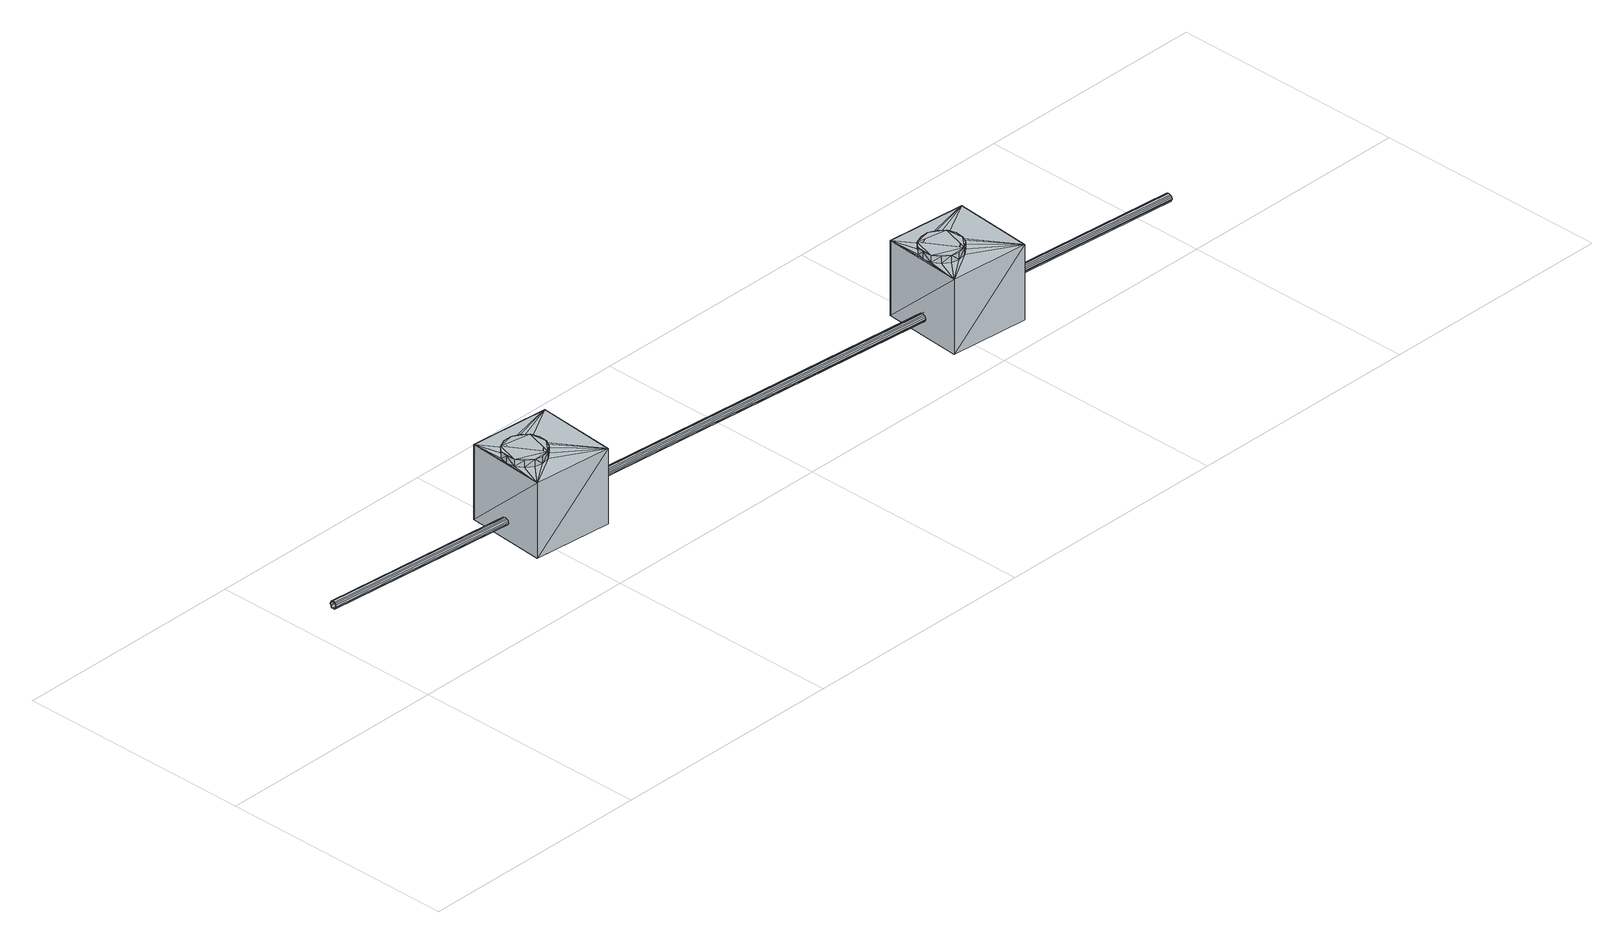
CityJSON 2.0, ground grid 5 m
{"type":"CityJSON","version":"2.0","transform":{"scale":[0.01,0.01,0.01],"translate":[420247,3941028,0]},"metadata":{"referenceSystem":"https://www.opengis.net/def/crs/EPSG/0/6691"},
"CityObjects":{
"object1":{"type":"GenericCityObject","attributes":{"function":"5500","DmGeometricAttribute.dmCode":"0001","occupierType":"500","year":1986,"depth":1.3},"geometry":[{"type":"MultiSurface","lod":"3","boundaries":[[[0,1,2,3]],[[1,4,5,2]],[[4,6,7,5]],[[6,8,9,7]],[[8,10,11,9]],[[10,12,13,11]],[[12,14,15,13]],[[14,16,17,15]],[[16,18,17]],[[18,19,20]],[[19,21,22,23]],[[21,24,25,22]],[[24,26,27,25]],[[26,28,29,27]],[[28,30,31,29]],[[30,0,3,31]],[[32,33,34,35]],[[33,36,37,34]],[[36,38,39,37]],[[38,40,41,39]],[[40,42,41]],[[42,43,44,45]],[[43,46,47,44]],[[46,48,49,47]],[[48,50,51,49]],[[50,52,53,51]],[[52,54,55,53]],[[54,56,55]],[[56,57,58,59]],[[57,60,61,58]],[[60,62,61]],[[62,32,35,63]],[[58,61,5]],[[10,54,52,12]],[[8,56,54,10]],[[6,57,56,8]],[[4,60,57,6]],[[1,62,60,4]],[[0,32,62,1]],[[30,33,32,0]],[[36,33,30]],[[26,38,36,28]],[[24,40,38,26]],[[21,42,40,24]],[[43,42,21]],[[18,46,43,19]],[[16,48,46,18]],[[14,50,48,16]],[[12,52,50,14]],[[34,31,3,35]],[[2,5,61,63]],[[3,2,63,35]],[[37,29,31,34]],[[39,27,29,37]],[[41,25,27,39]],[[45,22,25,41]],[[44,23,22,45]],[[47,20,23,44]],[[49,17,20,47]],[[51,15,17,49]],[[53,13,15,51]],[[55,11,13,53]],[[59,9,11,55]],[[9,59,58,5,7]],[[20,17,18]],[[23,20,19]],[[45,41,42]],[[59,55,56]],[[63,61,62]],[[28,36,30]],[[19,43,21]]]}]},
"object2":{"type":"GenericCityObject","attributes":{"function":"5620","DmGeometricAttribute.dmCode":"0001","occupierType":"500"},"geometry":[{"type":"MultiSurface","lod":"3","boundaries":[[[64,65,66]],[[67,66,65]],[[68,65,69]],[[64,69,65]],[[69,64,70]],[[66,70,64]],[[70,66,71]],[[67,71,66]],[[71,67,68]],[[65,68,67]],[[72,73,74]],[[75,74,73]],[[74,75,76]],[[77,76,75]],[[76,77,78]],[[79,78,77]],[[78,79,80]],[[81,80,79]],[[80,81,82]],[[83,82,84]],[[85,84,82]],[[84,85,86]],[[87,86,85]],[[88,86,89]],[[87,89,86]],[[90,88,91]],[[89,91,88]],[[91,92,90]],[[93,90,92]],[[92,94,95]],[[96,95,97]],[[94,97,95]],[[96,97,98]],[[99,98,97]],[[98,99,100]],[[101,100,99]],[[100,101,73]],[[70,72,69]],[[102,103,104]],[[105,104,103]],[[106,107,108]],[[109,108,107]],[[110,111,112]],[[113,112,111]],[[111,114,113]],[[115,113,114]],[[116,117,118]],[[119,118,117]],[[117,116,120]],[[121,120,116]],[[122,123,124]],[[125,124,123]],[[123,126,125]],[[127,125,126]],[[126,128,127]],[[129,127,128]],[[130,131,132]],[[133,132,131]],[[134,129,135]],[[128,135,129]],[[136,137,138]],[[139,138,140]],[[141,140,138]],[[141,142,140]],[[143,140,142]],[[143,142,144]],[[145,144,142]],[[145,146,144]],[[147,144,146]],[[132,133,134]],[[148,122,149]],[[124,149,122]],[[149,150,148]],[[151,148,150]],[[136,120,121]],[[110,152,111]],[[114,111,152]],[[152,110,153]],[[112,153,110]],[[153,115,152]],[[114,152,115]],[[154,155,146]],[[147,146,155]],[[156,157,155]],[[157,156,158]],[[159,158,156]],[[160,161,162]],[[163,162,161]],[[160,162,164]],[[165,164,162]],[[158,159,165]],[[164,165,159]],[[109,107,166]],[[167,166,107]],[[131,130,166]],[[150,104,151]],[[105,151,104]],[[163,161,119]],[[118,119,161]],[[168,106,169]],[[108,169,106]],[[169,103,168]],[[102,168,103]],[[167,156,131]],[[163,119,113]],[[108,109,169]],[[166,130,109]],[[109,130,169]],[[132,135,130]],[[128,126,135]],[[135,126,130]],[[123,122,126]],[[148,151,122]],[[122,151,126]],[[126,151,130]],[[130,151,169]],[[151,105,169]],[[169,105,103]],[[99,97,101]],[[94,92,97]],[[97,92,101]],[[91,89,92]],[[87,85,89]],[[89,85,92]],[[82,81,85]],[[79,77,81]],[[81,77,85]],[[85,77,92]],[[92,77,101]],[[77,75,101]],[[101,75,73]],[[80,68,78]],[[69,78,68]],[[74,69,72]],[[76,69,74]],[[78,69,76]],[[83,68,80]],[[84,68,83]],[[86,71,84]],[[68,84,71]],[[88,71,86]],[[90,71,88]],[[93,71,90]],[[95,70,93]],[[71,93,70]],[[96,70,95]],[[98,70,96]],[[100,70,98]],[[72,70,100]],[[156,154,131]],[[133,131,154]],[[154,146,133]],[[134,133,146]],[[146,145,134]],[[129,134,145]],[[145,142,129]],[[127,129,142]],[[142,141,127]],[[125,127,141]],[[141,138,125]],[[124,125,138]],[[138,137,124]],[[149,124,137]],[[137,121,149]],[[150,149,121]],[[121,116,150]],[[104,150,116]],[[116,118,104]],[[102,104,118]],[[118,161,102]],[[168,102,161]],[[161,160,168]],[[106,168,160]],[[160,164,106]],[[107,106,164]],[[107,164,167]],[[159,167,164]],[[156,167,159]],[[136,112,120]],[[113,120,112]],[[117,113,119]],[[120,113,117]],[[139,112,136]],[[140,112,139]],[[143,153,140]],[[112,140,153]],[[144,153,143]],[[147,153,144]],[[155,115,147]],[[153,147,115]],[[157,115,155]],[[158,115,157]],[[165,115,158]],[[162,115,165]],[[163,115,162]],[[113,115,163]],[[83,80,82]],[[93,92,95]],[[72,100,73]],[[139,136,138]],[[135,132,134]],[[137,136,121]],[[154,156,155]],[[167,131,166]]]}]},
"object3":{"type":"GenericCityObject","attributes":{"function":"5620","DmGeometricAttribute.dmCode":"0001","occupierType":"500","year":1986},"geometry":[{"type":"MultiSurface","lod":"3","boundaries":[[[170,171,172]],[[173,172,171]],[[172,173,174]],[[175,174,173]],[[174,175,176]],[[177,176,175]],[[176,177,178]],[[179,178,177]],[[178,179,180]],[[181,180,179]],[[180,181,182]],[[183,182,181]],[[184,185,186]],[[187,186,185]],[[186,187,188]],[[189,188,187]],[[190,191,192]],[[193,194,195]],[[194,196,197]],[[196,198,199]],[[199,198,200]],[[201,200,198]],[[202,203,204]],[[205,204,203]],[[204,205,206]],[[207,206,205]],[[208,209,210]],[[211,210,209]],[[212,213,214]],[[213,215,216]],[[217,216,215]],[[218,219,220]],[[221,220,219]],[[219,222,221]],[[223,221,222]],[[222,224,223]],[[225,223,224]],[[226,227,228]],[[229,228,227]],[[227,230,229]],[[231,229,230]],[[232,233,234]],[[235,234,233]],[[236,237,238]],[[239,238,237]],[[240,241,242]],[[243,242,241]],[[244,171,245]],[[170,245,171]],[[183,185,182]],[[184,182,185]],[[189,246,188]],[[247,188,246]],[[246,248,247]],[[249,247,248]],[[248,250,249]],[[251,249,250]],[[250,252,251]],[[253,251,252]],[[254,255,253]],[[254,256,255]],[[257,255,256]],[[256,258,257]],[[259,257,258]],[[258,244,259]],[[245,259,244]],[[170,172,190]],[[191,190,172]],[[191,172,193]],[[174,193,172]],[[193,174,194]],[[176,194,174]],[[194,176,196]],[[178,196,176]],[[196,178,198]],[[180,198,178]],[[182,201,198]],[[207,188,209]],[[247,209,188]],[[209,247,211]],[[249,211,247]],[[249,251,211]],[[260,211,251]],[[260,251,261]],[[253,261,251]],[[253,255,262]],[[255,257,262]],[[263,262,257]],[[190,212,264]],[[193,265,192]],[[201,203,200]],[[202,200,203]],[[207,209,206]],[[208,206,209]],[[211,260,210]],[[266,210,260]],[[260,261,266]],[[267,266,261]],[[261,262,267]],[[268,267,262]],[[262,263,268]],[[269,268,263]],[[263,270,269]],[[271,269,270]],[[270,272,271]],[[264,271,272]],[[213,212,215]],[[192,215,212]],[[215,192,273]],[[265,273,192]],[[273,265,218]],[[195,218,265]],[[195,197,218]],[[219,218,197]],[[219,197,222]],[[199,222,197]],[[222,199,224]],[[200,224,199]],[[224,200,226]],[[202,226,200]],[[202,204,227]],[[204,206,230]],[[230,206,274]],[[208,274,206]],[[274,208,232]],[[210,232,208]],[[232,210,233]],[[266,233,210]],[[233,266,236]],[[267,236,266]],[[236,267,237]],[[268,237,267]],[[237,268,240]],[[269,240,268]],[[240,269,241]],[[271,241,269]],[[271,264,241]],[[214,241,264]],[[275,214,216]],[[213,216,214]],[[217,215,276]],[[273,276,215]],[[276,273,220]],[[218,220,273]],[[225,224,228]],[[226,228,224]],[[231,230,277]],[[274,277,230]],[[277,274,234]],[[232,234,274]],[[235,233,238]],[[236,238,233]],[[239,237,242]],[[240,242,237]],[[243,241,275]],[[214,275,241]],[[278,279,280]],[[281,280,279]],[[280,281,282]],[[283,282,281]],[[283,284,285]],[[284,286,287]],[[287,286,288]],[[289,288,286]],[[288,289,290]],[[291,290,289]],[[290,291,292]],[[293,292,291]],[[292,293,294]],[[295,294,293]],[[295,296,294]],[[297,294,296]],[[297,296,298]],[[299,298,296]],[[298,299,300]],[[301,300,299]],[[300,301,302]],[[303,302,301]],[[302,303,304]],[[305,304,303]],[[304,305,306]],[[307,306,305]],[[306,307,308]],[[309,308,307]],[[309,310,308]],[[311,308,310]],[[310,312,313]],[[313,312,278]],[[279,278,312]],[[272,314,190]],[[315,190,314]],[[245,316,317]],[[185,183,187]],[[183,181,187]],[[181,179,187]],[[179,177,187]],[[177,175,187]],[[175,173,187]],[[173,171,187]],[[171,244,187]],[[187,244,189]],[[189,244,246]],[[246,244,248]],[[248,244,250]],[[244,258,250]],[[258,256,250]],[[256,254,250]],[[254,252,250]],[[287,288,285]],[[288,290,285]],[[290,292,285]],[[285,292,282]],[[282,292,280]],[[280,292,278]],[[292,294,278]],[[278,294,313]],[[294,297,313]],[[297,298,313]],[[298,300,313]],[[300,302,313]],[[302,304,313]],[[304,306,313]],[[306,308,313]],[[308,311,313]],[[284,283,276]],[[217,276,283]],[[270,318,319]],[[320,257,321]],[[259,321,257]],[[203,322,323]],[[182,184,324]],[[325,326,186]],[[327,328,207]],[[329,190,315]],[[330,190,329]],[[331,190,330]],[[332,170,331]],[[170,190,331]],[[333,170,332]],[[334,245,333]],[[170,333,245]],[[316,245,334]],[[259,245,335]],[[317,335,245]],[[336,259,335]],[[321,259,336]],[[283,281,217]],[[216,217,281]],[[281,279,216]],[[275,216,279]],[[279,312,275]],[[243,275,312]],[[312,310,243]],[[242,243,310]],[[310,309,242]],[[239,242,309]],[[307,238,309]],[[239,309,238]],[[305,235,307]],[[238,307,235]],[[303,234,305]],[[235,305,234]],[[301,277,303]],[[234,303,277]],[[299,231,301]],[[277,301,231]],[[296,229,299]],[[231,299,229]],[[295,228,296]],[[229,296,228]],[[293,225,295]],[[228,295,225]],[[291,223,293]],[[225,293,223]],[[289,221,291]],[[223,291,221]],[[286,220,289]],[[221,289,220]],[[284,276,286]],[[220,286,276]],[[337,270,319]],[[272,270,337]],[[314,272,338]],[[339,263,320]],[[257,320,263]],[[340,263,339]],[[270,263,318]],[[340,318,263]],[[205,203,323]],[[327,205,341]],[[342,201,343]],[[182,343,201]],[[344,201,342]],[[322,201,344]],[[326,345,186]],[[184,186,345]],[[324,184,345]],[[346,207,328]],[[347,207,346]],[[348,207,347]],[[349,188,348]],[[188,207,348]],[[350,188,349]],[[351,188,350]],[[351,325,188]],[[186,188,325]],[[212,190,192]],[[265,193,195]],[[195,194,197]],[[197,196,199]],[[264,212,214]],[[252,254,253]],[[180,182,198]],[[261,253,262]],[[272,190,264]],[[191,193,192]],[[226,202,227]],[[227,204,230]],[[282,283,285]],[[285,284,287]],[[311,310,313]],[[343,182,324]],[[205,327,207]],[[338,272,337]],[[341,205,323]],[[203,201,322]]]}]},
"object4":{"type":"GenericCityObject","attributes":{"function":"5500","DmGeometricAttribute.dmCode":"0001","occupierType":"500","year":1986,"depth":1.3},"geometry":[{"type":"MultiSurface","lod":"3","boundaries":[[[352,353,354,355]],[[353,356,357,354]],[[356,358,359,357]],[[358,360,361,359]],[[360,362,363,361]],[[362,364,365,363]],[[364,366,367,365]],[[366,368,367]],[[368,369,370]],[[369,371,372,373]],[[371,374,375,372]],[[374,376,377,375]],[[376,378,379,377]],[[378,380,381,379]],[[380,382,383,381]],[[382,352,355,383]],[[384,385,386,387]],[[385,388,389,386]],[[388,390,391,389]],[[390,392,393,391]],[[392,394,395,393]],[[394,396,395]],[[396,397,398]],[[397,399,400,401]],[[399,402,403,400]],[[402,404,405,403]],[[404,406,405]],[[406,407,408,409]],[[407,410,408]],[[410,411,412,413]],[[411,414,415,412]],[[414,384,387,415]],[[362,406,404,364]],[[360,407,406,362]],[[358,410,407,360]],[[356,411,410,358]],[[353,414,411,356]],[[352,384,414,353]],[[382,385,384,352]],[[380,388,385,382]],[[378,390,388,380]],[[376,392,390,378]],[[374,394,392,376]],[[371,396,394,374]],[[369,397,396,371]],[[368,399,397,369]],[[366,402,399,368]],[[364,404,402,366]],[[357,412,415,354]],[[413,412,357]],[[361,408,413,359]],[[363,409,408,361]],[[365,405,409,363]],[[367,403,405,365]],[[370,400,403,367]],[[373,401,400,370]],[[398,401,373]],[[375,395,398,372]],[[377,393,395,375]],[[379,391,393,377]],[[389,391,379]],[[383,386,389,381]],[[355,387,386,383]],[[354,415,387,355]],[[370,367,368]],[[373,370,369]],[[398,395,396]],[[401,398,397]],[[409,405,406]],[[413,408,410]],[[359,413,357]],[[372,398,373]],[[381,389,379]]]}]},
"object5":{"type":"GenericCityObject","attributes":{"function":"5620","DmGeometricAttribute.dmCode":"0001","occupierType":"500"},"geometry":[{"type":"MultiSurface","lod":"3","boundaries":[[[416,417,418]],[[419,418,417]],[[420,417,421]],[[416,421,417]],[[421,416,422]],[[418,422,416]],[[422,418,423]],[[419,423,418]],[[423,419,420]],[[417,420,419]],[[424,425,426]],[[427,426,425]],[[426,427,428]],[[429,428,427]],[[428,429,430]],[[431,430,429]],[[430,431,432]],[[433,432,431]],[[432,433,434]],[[435,434,436]],[[437,436,434]],[[436,437,438]],[[439,438,437]],[[440,438,441]],[[439,441,438]],[[442,440,443]],[[441,443,440]],[[443,444,442]],[[445,442,444]],[[444,446,447]],[[448,447,449]],[[446,449,447]],[[448,449,450]],[[451,450,449]],[[450,451,452]],[[453,452,451]],[[452,453,425]],[[422,424,421]],[[454,455,456]],[[457,456,455]],[[458,459,460]],[[461,460,459]],[[462,463,464]],[[465,464,463]],[[463,466,465]],[[467,465,466]],[[468,469,470]],[[471,470,469]],[[469,468,472]],[[473,472,468]],[[474,475,476]],[[477,476,475]],[[475,478,477]],[[479,477,478]],[[478,480,479]],[[481,479,480]],[[482,483,484]],[[485,484,483]],[[486,481,487]],[[480,487,481]],[[488,489,490]],[[491,490,492]],[[493,492,490]],[[493,494,492]],[[495,492,494]],[[495,494,496]],[[497,496,494]],[[497,498,496]],[[499,496,498]],[[484,485,486]],[[500,474,501]],[[476,501,474]],[[501,502,500]],[[503,500,502]],[[488,472,473]],[[462,504,463]],[[466,463,504]],[[504,462,505]],[[464,505,462]],[[505,467,504]],[[466,504,467]],[[506,507,498]],[[499,498,507]],[[508,509,507]],[[509,508,510]],[[511,510,508]],[[512,513,514]],[[515,514,513]],[[512,514,516]],[[517,516,514]],[[510,511,517]],[[516,517,511]],[[461,459,518]],[[519,518,459]],[[483,482,518]],[[502,456,503]],[[457,503,456]],[[515,513,471]],[[470,471,513]],[[520,458,521]],[[460,521,458]],[[521,455,520]],[[454,520,455]],[[519,508,483]],[[515,471,465]],[[460,461,521]],[[518,482,461]],[[461,482,521]],[[484,487,482]],[[480,478,487]],[[487,478,482]],[[475,474,478]],[[500,503,474]],[[474,503,478]],[[478,503,482]],[[482,503,521]],[[503,457,521]],[[521,457,455]],[[451,449,453]],[[446,444,449]],[[449,444,453]],[[443,441,444]],[[439,437,441]],[[441,437,444]],[[434,433,437]],[[431,429,433]],[[433,429,437]],[[437,429,444]],[[444,429,453]],[[429,427,453]],[[453,427,425]],[[432,420,430]],[[421,430,420]],[[426,421,424]],[[428,421,426]],[[430,421,428]],[[435,420,432]],[[436,420,435]],[[438,423,436]],[[420,436,423]],[[440,423,438]],[[442,423,440]],[[445,423,442]],[[447,422,445]],[[423,445,422]],[[448,422,447]],[[450,422,448]],[[452,422,450]],[[424,422,452]],[[508,506,483]],[[485,483,506]],[[506,498,485]],[[486,485,498]],[[498,497,486]],[[481,486,497]],[[497,494,481]],[[479,481,494]],[[494,493,479]],[[477,479,493]],[[493,490,477]],[[476,477,490]],[[490,489,476]],[[501,476,489]],[[489,473,501]],[[502,501,473]],[[473,468,502]],[[456,502,468]],[[468,470,456]],[[454,456,470]],[[470,513,454]],[[520,454,513]],[[513,512,520]],[[458,520,512]],[[512,516,458]],[[459,458,516]],[[459,516,519]],[[511,519,516]],[[508,519,511]],[[488,464,472]],[[465,472,464]],[[469,465,471]],[[472,465,469]],[[491,464,488]],[[492,464,491]],[[495,505,492]],[[464,492,505]],[[496,505,495]],[[499,505,496]],[[507,467,499]],[[505,499,467]],[[509,467,507]],[[510,467,509]],[[517,467,510]],[[514,467,517]],[[515,467,514]],[[465,467,515]],[[435,432,434]],[[445,444,447]],[[424,452,425]],[[491,488,490]],[[487,484,486]],[[489,488,473]],[[506,508,507]],[[519,483,518]]]}]},
"object6":{"type":"GenericCityObject","attributes":{"function":"5620","DmGeometricAttribute.dmCode":"0001","occupierType":"500","year":1986},"geometry":[{"type":"MultiSurface","lod":"3","boundaries":[[[522,523,524]],[[525,524,523]],[[526,527,524]],[[522,524,527]],[[528,529,526]],[[527,526,529]],[[530,531,528]],[[529,528,531]],[[532,533,530]],[[531,530,533]],[[534,535,532]],[[533,532,535]],[[536,537,534]],[[535,534,537]],[[538,537,539]],[[536,539,537]],[[540,541,539]],[[538,539,541]],[[542,543,540]],[[541,540,543]],[[544,543,545]],[[542,545,543]],[[546,544,547]],[[545,547,544]],[[548,546,549]],[[547,549,546]],[[550,548,551]],[[549,551,548]],[[550,551,552]],[[553,554,555]],[[552,555,554]],[[556,553,557]],[[555,557,553]],[[523,556,525]],[[557,525,556]],[[558,559,527]],[[522,527,559]],[[529,560,527]],[[558,527,560]],[[531,561,529]],[[560,529,561]],[[533,562,531]],[[561,531,562]],[[535,563,533]],[[562,533,563]],[[563,535,537]],[[544,564,543]],[[565,543,564]],[[546,566,544]],[[564,544,566]],[[567,566,548]],[[546,548,566]],[[550,568,548]],[[567,548,568]],[[569,568,550]],[[553,570,554]],[[569,554,570]],[[571,572,559]],[[573,574,559]],[[573,558,560]],[[575,576,560]],[[577,575,561]],[[578,577,562]],[[579,580,563]],[[578,563,580]],[[581,580,582]],[[579,582,580]],[[583,584,582]],[[581,582,584]],[[565,585,583]],[[584,583,585]],[[586,585,564]],[[565,564,585]],[[566,587,564]],[[586,564,587]],[[588,587,567]],[[566,567,587]],[[589,588,568]],[[567,568,588]],[[590,589,569]],[[568,569,589]],[[591,590,570]],[[569,570,590]],[[592,591,593]],[[570,593,591]],[[571,592,572]],[[593,572,592]],[[594,571,574]],[[573,595,574]],[[596,574,595]],[[576,597,573]],[[595,573,597]],[[575,598,576]],[[597,576,598]],[[599,598,577]],[[575,577,598]],[[578,600,577]],[[599,577,600]],[[580,601,578]],[[600,578,601]],[[581,602,580]],[[601,580,602]],[[603,602,581]],[[604,603,584]],[[586,605,585]],[[604,585,605]],[[587,606,586]],[[605,586,606]],[[588,607,587]],[[606,587,607]],[[589,608,588]],[[607,588,608]],[[590,609,589]],[[608,589,609]],[[591,610,590]],[[609,590,610]],[[592,611,591]],[[610,591,611]],[[594,611,571]],[[592,571,611]],[[596,612,594]],[[613,594,612]],[[614,612,595]],[[596,595,612]],[[597,615,595]],[[614,595,615]],[[598,616,597]],[[615,597,616]],[[617,616,599]],[[598,599,616]],[[618,617,600]],[[599,600,617]],[[619,618,601]],[[600,601,618]],[[602,620,601]],[[619,601,620]],[[621,620,603]],[[602,603,620]],[[622,621,604]],[[603,604,621]],[[605,623,604]],[[622,604,623]],[[606,624,605]],[[623,605,624]],[[625,624,607]],[[606,607,624]],[[608,626,607]],[[625,607,626]],[[627,626,609]],[[608,609,626]],[[610,628,609]],[[627,609,628]],[[629,628,611]],[[610,611,628]],[[594,613,611]],[[629,611,613]],[[630,631,632]],[[633,632,631]],[[634,635,630]],[[631,630,635]],[[636,635,634]],[[637,636,638]],[[639,640,641]],[[637,641,640]],[[642,643,639]],[[640,639,643]],[[644,645,642]],[[643,642,645]],[[646,647,644]],[[645,644,647]],[[648,647,649]],[[646,649,647]],[[650,651,649]],[[648,649,651]],[[652,653,650]],[[651,650,653]],[[654,655,652]],[[653,652,655]],[[656,657,654]],[[655,654,657]],[[658,659,656]],[[657,656,659]],[[660,661,658]],[[659,658,661]],[[662,661,663]],[[660,663,661]],[[664,662,663]],[[632,633,665]],[[664,665,633]],[[539,536,540]],[[536,534,540]],[[534,532,540]],[[532,530,540]],[[530,528,540]],[[528,526,540]],[[526,524,540]],[[524,525,540]],[[540,525,542]],[[542,525,545]],[[545,525,547]],[[547,525,549]],[[525,557,549]],[[557,555,549]],[[555,552,549]],[[552,551,549]],[[637,640,636]],[[640,643,636]],[[643,645,636]],[[636,645,635]],[[635,645,631]],[[631,645,633]],[[645,647,633]],[[633,647,664]],[[647,648,664]],[[648,651,664]],[[651,653,664]],[[653,655,664]],[[655,657,664]],[[657,659,664]],[[659,661,664]],[[661,662,664]],[[638,634,615]],[[614,615,634]],[[593,666,667]],[[668,559,669]],[[572,669,559]],[[670,671,523]],[[553,556,672]],[[582,673,674]],[[675,537,676]],[[538,676,537]],[[677,678,541]],[[679,680,565]],[[634,630,614]],[[612,614,630]],[[630,632,612]],[[613,612,632]],[[632,665,613]],[[629,613,665]],[[665,663,629]],[[628,629,663]],[[663,660,628]],[[627,628,660]],[[658,626,660]],[[627,660,626]],[[656,625,658]],[[626,658,625]],[[654,624,656]],[[625,656,624]],[[652,623,654]],[[624,654,623]],[[650,622,652]],[[623,652,622]],[[649,621,650]],[[622,650,621]],[[646,620,649]],[[621,649,620]],[[644,619,646]],[[620,646,619]],[[642,618,644]],[[619,644,618]],[[639,617,642]],[[618,642,617]],[[641,616,639]],[[617,639,616]],[[638,615,641]],[[616,641,615]],[[681,572,667]],[[593,667,572]],[[669,572,681]],[[682,559,668]],[[683,559,682]],[[684,559,683]],[[685,522,684]],[[522,559,684]],[[686,522,685]],[[687,522,686]],[[687,670,522]],[[523,522,670]],[[671,688,523]],[[556,523,688]],[[672,556,688]],[[689,570,690]],[[553,690,570]],[[691,570,689]],[[666,570,691]],[[692,582,674]],[[583,582,692]],[[679,583,693]],[[694,579,675]],[[537,675,579]],[[695,579,694]],[[582,579,673]],[[695,673,579]],[[538,541,696]],[[697,538,696]],[[676,538,697]],[[698,565,680]],[[699,565,698]],[[700,565,699]],[[701,543,700]],[[543,565,700]],[[702,543,701]],[[703,543,702]],[[541,543,677]],[[554,550,552]],[[579,563,537]],[[554,569,550]],[[574,571,559]],[[558,573,559]],[[576,573,560]],[[561,575,560]],[[562,577,561]],[[563,578,562]],[[596,594,574]],[[584,603,581]],[[585,604,584]],[[638,636,634]],[[641,637,638]],[[665,664,663]],[[690,553,672]],[[583,679,565]],[[593,570,666]],[[693,583,692]],[[678,696,541]],[[703,677,543]]]}]},
"object7":{"type":"GenericCityObject","attributes":{"function":"5500","DmGeometricAttribute.dmCode":"0001","occupierType":"500","year":1986,"depth":1.3},"geometry":[{"type":"MultiSurface","lod":"3","boundaries":[[[704,705,706,707]],[[705,708,709,706]],[[708,710,711,709]],[[710,712,713,711]],[[712,714,715,713]],[[714,716,717,715]],[[716,718,719,717]],[[718,720,721,719]],[[720,722,723,721]],[[722,724,723]],[[724,725,726,727]],[[725,728,729,726]],[[728,730,731,729]],[[730,732,733,731]],[[732,734,735,733]],[[734,704,735]],[[736,737,738,739]],[[737,740,741,738]],[[740,742,743,741]],[[742,744,745,743]],[[744,746,747,745]],[[746,748,749,747]],[[748,750,749]],[[750,751,752,753]],[[751,754,755,752]],[[754,756,757,755]],[[756,758,759,757]],[[758,760,761,759]],[[760,762,761]],[[762,763,764,765]],[[763,766,767,764]],[[766,736,739,767]],[[711,765,764,709]],[[713,761,765,711]],[[715,759,761,713]],[[717,757,759,715]],[[719,755,757,717]],[[721,752,755,719]],[[723,753,752,721]],[[727,749,753,723]],[[726,747,749,727]],[[729,745,747,726]],[[731,743,745,729]],[[733,741,743,731]],[[735,738,741,733]],[[707,739,738,735]],[[706,767,739,707]],[[709,764,767,706]],[[708,762,760,712,710]],[[766,705,704,736]],[[714,712,760,758]],[[716,714,758,756]],[[718,716,756,754]],[[720,718,754,751]],[[722,720,751,750]],[[724,722,750,748]],[[725,724,748,746]],[[728,725,746,744]],[[730,728,744,742]],[[732,730,742,740]],[[734,732,740,737]],[[704,734,737,736]],[[763,708,705,766]],[[762,708,763]],[[727,723,724]],[[707,735,704]],[[753,749,750]],[[765,761,762]]]}]}
},
"vertices":[
[535,235,119],[535,235,122],[55,277,122],[54,276,119],[536,237,125],[55,279,125],[536,240,126],[55,281,126],[536,243,127],[55,285,127],[536,246,126],[55,288,126],[537,249,125],[56,290,125],[537,251,122],[56,292,122],[537,251,119],[56,293,119],[537,251,116],[537,249,113],[56,292,116],[536,246,111],[55,288,111],[56,290,113],[536,243,111],[55,285,111],[536,240,111],[55,281,111],[536,237,113],[55,279,113],[535,235,116],[55,277,116],[535,236,119],[536,237,116],[55,278,116],[55,277,119],[536,238,114],[55,280,114],[536,240,112],[55,282,112],[536,243,112],[55,285,112],[536,246,112],[537,248,114],[56,290,114],[55,287,112],[537,250,116],[56,291,116],[537,250,119],[56,292,119],[537,250,122],[56,291,122],[537,248,124],[56,290,124],[536,246,125],[55,287,125],[536,243,126],[536,240,125],[55,282,125],[55,285,126],[536,238,124],[55,280,124],[536,237,122],[55,278,122],
[472,333,81],[642,319,81],[458,164,81],[627,149,81],[642,319,242],[472,333,242],[458,164,242],[627,149,242],[468,248,242],[468,248,257],[473,266,242],[473,266,257],[485,279,242],[485,279,257],[502,287,242],[502,287,257],[520,287,242],[520,287,257],[536,280,257],[536,280,242],[549,267,242],[549,267,257],[555,250,242],[555,250,257],[553,232,242],[553,232,257],[544,216,242],[544,216,257],[530,205,257],[530,205,242],[512,201,257],[512,201,242],[495,204,242],[495,204,257],[480,215,242],[480,215,257],[470,230,242],[470,230,257],[479,233,251],[479,233,255],[487,221,251],[487,221,255],[482,261,251],[491,272,251],[482,261,255],[491,272,255],[618,160,91],[469,173,91],[618,160,232],[469,173,232],[482,322,91],[482,322,232],[489,223,251],[489,223,232],[482,234,251],[482,234,232],[499,216,232],[499,216,251],[526,214,255],[537,222,255],[526,214,251],[537,222,251],[544,235,255],[544,235,251],[545,249,255],[545,249,251],[518,278,255],[518,278,251],[531,272,255],[531,272,251],[540,262,251],[540,262,255],[512,214,232],[512,214,251],[525,217,251],[525,217,232],[535,224,232],[535,224,251],[541,236,251],[541,236,232],[542,248,232],[542,248,251],[538,261,251],[538,261,232],[512,211,255],[512,211,251],[498,213,251],[498,213,255],[631,310,91],[631,310,232],[529,270,251],[529,270,232],[517,275,251],[517,275,232],[504,275,232],[504,275,251],[484,259,251],[481,247,251],[484,259,232],[481,247,232],[493,269,251],[493,269,232],[504,278,255],[504,278,251],[478,247,251],[478,247,255],
[577,249,104],[567,246,94],[573,257,104],[564,250,94],[566,262,104],[561,253,94],[558,265,104],[556,255,94],[550,265,104],[551,255,94],[542,263,104],[547,253,94],[535,257,104],[543,250,94],[531,250,104],[541,246,94],[529,242,104],[540,241,94],[530,233,104],[540,237,94],[577,249,137],[573,257,137],[588,270,143],[566,262,137],[558,265,137],[562,285,143],[550,265,137],[546,285,143],[542,263,137],[532,280,143],[520,270,143],[535,257,137],[512,257,143],[531,250,137],[509,242,143],[529,242,137],[511,226,143],[530,233,137],[519,213,143],[535,226,137],[531,203,143],[541,220,137],[596,256,143],[596,256,152],[598,241,152],[588,270,152],[577,249,157],[572,257,157],[562,285,152],[546,285,152],[558,265,157],[550,265,157],[532,280,152],[542,262,157],[520,270,152],[535,257,157],[512,257,152],[509,242,152],[531,250,157],[529,242,157],[511,226,152],[531,233,157],[531,203,152],[545,197,152],[541,220,157],[549,217,157],[561,197,152],[575,202,152],[558,217,157],[566,220,157],[587,212,152],[595,225,152],[572,225,157],[576,233,157],[568,241,94],[578,241,104],[543,232,94],[535,226,104],[546,229,94],[541,220,104],[551,227,94],[549,217,104],[556,227,94],[558,217,104],[560,229,94],[566,220,104],[564,232,94],[572,225,104],[567,236,94],[577,233,104],[549,217,137],[558,217,137],[566,220,137],[572,225,137],[598,241,143],[576,280,143],[545,197,143],[561,197,143],[575,202,143],[587,212,143],[577,233,137],[595,225,143],[578,241,137],[576,280,152],[519,213,152],[578,241,157],[566,262,157],[535,226,157],[568,241,196],[568,241,157],[567,246,196],[567,246,157],[565,250,196],[565,250,157],[561,253,157],[561,253,196],[556,255,157],[556,255,196],[551,255,196],[551,255,157],[547,254,196],[547,254,157],[543,250,196],[543,250,157],[540,246,196],[540,246,157],[540,241,157],[540,241,196],[540,237,196],[540,237,157],[543,232,196],[543,232,157],[546,229,196],[546,229,157],[551,227,196],[551,227,157],[556,227,196],[556,227,157],[561,229,196],[561,229,157],[564,232,157],[564,232,196],[567,236,157],[567,236,196],[578,241,127],[578,243,126],[578,241,111],[578,239,111],[577,233,123],[577,234,125],[576,232,116],[577,233,115],[531,250,124],[530,247,126],[531,250,113],[529,242,111],[529,244,111],[529,242,127],[529,240,126],[577,245,125],[577,247,122],[577,248,119],[577,247,116],[577,245,113],[578,243,111],[577,236,111],[577,234,113],[577,236,126],[578,239,127],[576,231,119],[576,232,122],[529,244,127],[532,252,119],[531,251,116],[531,251,122],[530,247,111],[530,238,125],[530,236,122],[530,235,119],[530,236,116],[530,238,113],[529,240,111],
[1530,149,119],[1530,150,122],[571,232,122],[571,232,119],[1531,151,125],[571,234,125],[1531,154,126],[571,237,126],[1531,157,127],[571,240,127],[1531,160,126],[572,243,126],[1532,163,125],[572,246,125],[1532,165,122],[572,248,122],[1532,165,119],[1532,165,116],[572,248,119],[1532,163,113],[572,246,113],[572,248,116],[1531,160,111],[572,243,111],[1531,157,111],[571,240,111],[1531,154,111],[571,237,111],[1531,151,113],[571,234,113],[1530,150,116],[571,232,116],[1530,150,119],[1530,151,116],[571,233,116],[571,233,119],[1531,152,114],[571,235,114],[1531,154,112],[571,237,112],[1531,157,112],[571,240,112],[1531,160,112],[572,243,112],[1531,162,114],[1532,164,116],[572,245,114],[1532,164,119],[572,247,119],[572,247,116],[1532,164,122],[572,247,122],[1531,162,124],[572,245,124],[1531,160,125],[1531,157,126],[571,240,126],[572,243,125],[1531,154,125],[1531,152,124],[571,235,124],[571,237,125],[1530,151,122],[571,233,122],
[1467,249,81],[1637,234,81],[1453,79,81],[1622,65,81],[1637,234,242],[1467,249,242],[1453,79,242],[1622,65,242],[1463,164,242],[1463,164,257],[1468,181,242],[1468,181,257],[1480,195,242],[1480,195,257],[1497,202,242],[1497,202,257],[1515,203,242],[1515,203,257],[1531,196,257],[1531,196,242],[1544,183,242],[1544,183,257],[1550,166,242],[1550,166,257],[1548,147,242],[1548,147,257],[1539,132,242],[1539,132,257],[1525,121,257],[1525,121,242],[1507,117,257],[1507,117,242],[1490,120,242],[1490,120,257],[1475,130,242],[1475,130,257],[1465,146,242],[1465,146,257],[1474,149,251],[1474,149,255],[1482,137,251],[1482,137,255],[1477,177,251],[1486,187,251],[1477,177,255],[1486,187,255],[1613,76,91],[1464,88,91],[1613,76,232],[1464,88,232],[1476,238,91],[1476,238,232],[1484,139,251],[1484,139,232],[1477,150,251],[1477,150,232],[1494,132,232],[1494,132,251],[1521,129,255],[1532,138,255],[1521,129,251],[1532,138,251],[1539,150,255],[1539,150,251],[1540,164,255],[1540,164,251],[1513,193,255],[1513,193,251],[1526,188,255],[1526,188,251],[1535,178,251],[1535,178,255],[1507,129,232],[1507,129,251],[1519,132,251],[1519,132,232],[1530,140,232],[1530,140,251],[1536,151,251],[1536,151,232],[1537,164,232],[1537,164,251],[1533,176,251],[1533,176,232],[1507,126,255],[1507,126,251],[1493,129,251],[1493,129,255],[1626,225,91],[1626,225,232],[1524,185,251],[1524,185,232],[1512,190,251],[1512,190,232],[1499,190,232],[1499,190,251],[1479,175,251],[1476,163,251],[1479,175,232],[1476,163,232],[1488,185,251],[1488,185,232],[1499,193,255],[1499,193,251],[1472,163,251],[1472,163,255],
[1572,164,104],[1574,155,104],[1563,160,94],[1563,155,94],[1560,164,94],[1568,171,104],[1556,168,94],[1562,177,104],[1552,169,94],[1554,180,104],[1547,169,94],[1545,180,104],[1542,168,94],[1537,177,104],[1539,165,94],[1531,172,104],[1526,164,104],[1536,161,94],[1535,156,94],[1525,156,104],[1536,151,94],[1526,148,104],[1530,140,104],[1538,147,94],[1537,135,104],[1542,144,94],[1545,132,104],[1547,142,94],[1553,131,104],[1552,142,94],[1556,143,94],[1568,140,104],[1561,134,104],[1560,146,94],[1572,147,104],[1562,151,94],[1568,171,137],[1572,164,137],[1562,177,137],[1554,180,137],[1545,180,137],[1537,177,137],[1530,140,137],[1526,148,137],[1537,135,137],[1545,132,137],[1553,131,137],[1561,134,137],[1568,140,137],[1594,155,143],[1574,155,137],[1584,184,143],[1591,170,143],[1558,199,143],[1572,194,143],[1542,200,143],[1527,195,143],[1531,172,137],[1515,185,143],[1508,171,143],[1526,164,137],[1525,156,137],[1505,156,143],[1507,141,143],[1515,127,143],[1527,117,143],[1541,112,143],[1557,112,143],[1571,117,143],[1583,127,143],[1591,140,143],[1572,147,137],[1594,155,152],[1584,184,152],[1591,170,152],[1572,194,152],[1558,199,152],[1542,200,152],[1527,195,152],[1515,185,152],[1508,171,152],[1505,156,152],[1507,141,152],[1515,127,152],[1527,117,152],[1541,112,152],[1557,112,152],[1571,117,152],[1583,127,152],[1591,140,152],[1572,164,157],[1574,155,157],[1568,171,157],[1562,177,157],[1554,180,157],[1545,180,157],[1537,177,157],[1531,171,157],[1527,164,157],[1525,156,157],[1526,148,157],[1530,140,157],[1537,135,157],[1545,132,157],[1553,132,157],[1561,134,157],[1568,140,157],[1572,147,157],[1563,160,157],[1563,160,196],[1563,155,157],[1563,155,196],[1560,165,157],[1560,165,196],[1557,168,196],[1552,169,196],[1557,168,157],[1547,170,157],[1547,170,196],[1552,169,157],[1542,168,157],[1542,168,196],[1539,165,157],[1539,165,196],[1536,161,157],[1536,161,196],[1535,156,196],[1535,156,157],[1536,151,157],[1536,151,196],[1538,147,157],[1538,147,196],[1542,143,157],[1542,143,196],[1547,142,157],[1547,142,196],[1552,142,157],[1552,142,196],[1556,143,157],[1556,143,196],[1560,146,196],[1560,146,157],[1563,151,196],[1563,151,157],[1572,147,124],[1573,150,126],[1574,156,126],[1574,155,127],[1574,155,111],[1573,153,111],[1572,147,113],[1526,164,123],[1526,163,125],[1527,165,116],[1526,164,115],[1525,156,111],[1525,157,111],[1525,156,127],[1525,154,126],[1573,153,127],[1573,159,125],[1573,161,122],[1573,162,119],[1573,161,116],[1573,159,113],[1574,156,111],[1573,150,111],[1571,145,119],[1571,146,116],[1571,146,122],[1526,160,126],[1525,157,127],[1527,165,119],[1527,165,122],[1526,161,111],[1526,163,113],[1526,151,125],[1526,150,122],[1526,149,119],[1526,150,116],[1526,151,113],[1525,154,111],
[2047,104,119],[2047,105,122],[1566,147,122],[1566,146,119],[2047,107,125],[1566,148,125],[2047,109,126],[1566,151,126],[2047,113,127],[1567,154,127],[2048,116,126],[1567,157,126],[2048,118,125],[1567,160,125],[2048,120,122],[1567,162,122],[2048,121,119],[1567,162,119],[2048,120,116],[1567,162,116],[2048,118,113],[2048,116,111],[1567,157,111],[1567,160,113],[2047,113,111],[1567,154,111],[2047,109,111],[1566,151,111],[2047,107,113],[1566,148,113],[2047,105,116],[1566,147,116],[2047,105,119],[2047,106,116],[1566,148,116],[1566,147,119],[2047,108,114],[1566,149,114],[2047,110,112],[1566,151,112],[2047,113,112],[1567,154,112],[2048,115,112],[1567,157,112],[2048,118,114],[1567,159,114],[2048,119,116],[2048,120,119],[1567,161,119],[1567,161,116],[2048,119,122],[1567,161,122],[2048,118,124],[1567,159,124],[2048,115,125],[1567,157,125],[2047,113,126],[1567,154,126],[2047,110,125],[2047,108,124],[1566,149,124],[1566,151,125],[2047,106,122],[1566,148,122]
]}
